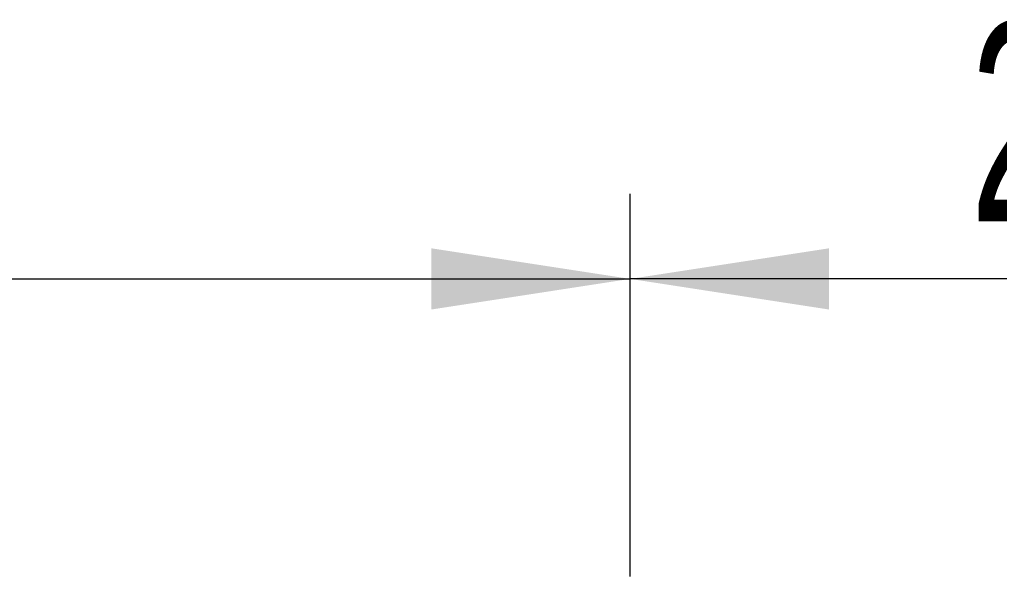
# Model space of a CAD drawing. Header units: millimetres. Extents: x 26 to 585, y 36 to 406.
# Drawn here: x 176.65 to 193.91, y 390.69 to 400.49 of the extents above; entities that cross this region are included whole.
import ezdxf

# ---------------------------------------------------------------- set-up
doc = ezdxf.new("R2010")
doc.units = ezdxf.units.MM
doc.styles.add('SLDTEXTSTYLE0', font='TXT', dxfattribs={"width": 0.605})
doc.dimstyles.new('SLDDIMSTYLE0', dxfattribs={"dimtxt": 3.5, "dimasz": 3.5, "dimexe": 0, "dimexo": 0.0625, "dimgap": 0.875, "dimtad": 1, "dimtoh": 1, "dimlfac": 10, "dimrnd": 1e-09, "dimzin": 12, "dimdsep": 46, "dimtxsty": 'SLDTEXTSTYLE0', "dimsah": 1, "dimcen": 0.09, "dimadec": 0, "dimazin": 0, "dimtfac": 1, "dimtdec": 3, "dimtofl": 0, "dimtmove": 0, "dimatfit": 3, "dimfxl": 1, "dimfrac": 2, "dimtolj": 1, "dimtzin": 12, "dimarcsym": 0})

# ---------------------------------------------------------------- blocks, each defined once
blk = doc.blocks.new('*D4')
at = {"color": 7, "linetype": 'Continuous', "lineweight": 0, "transparency": 16777216}
for p, q in [((115.108, 371.096), (115.108, 397.429)), ((187.405, 390.692), (187.405, 397.429)), ((115.108, 395.929), (187.405, 395.929))]:
    blk.add_line(p, q, dxfattribs=at)
for points in [[(115.108, 395.929), (118.608, 395.39), (118.608, 396.467)], [(187.405, 395.929), (183.905, 396.467), (183.905, 395.39)]]:
    blk.add_solid(points, dxfattribs=at)
at = {"color": 7, "linetype": 'Continuous', "lineweight": 0, "transparency": 16777216, "insert": (147.249, 400.441), "char_height": 3.5, "attachment_point": 1, "style": 'SLDTEXTSTYLE0'}
blk.add_mtext('723', dxfattribs=at)
blk = doc.blocks.new('*D9')
at = {"color": 7, "linetype": 'Continuous', "lineweight": 0, "transparency": 16777216}
for p, q in [((187.405, 390.692), (187.405, 397.429)), ((207.405, 386.646), (207.405, 397.429)), ((207.405, 395.929), (187.405, 395.929))]:
    blk.add_line(p, q, dxfattribs=at)
for points in [[(187.405, 395.929), (190.905, 395.39), (190.905, 396.467)], [(207.405, 395.929), (203.905, 396.467), (203.905, 395.39)]]:
    blk.add_solid(points, dxfattribs=at)
at = {"color": 7, "linetype": 'Continuous', "lineweight": 0, "transparency": 16777216, "insert": (193.398, 400.441), "char_height": 3.5, "attachment_point": 1, "style": 'SLDTEXTSTYLE0'}
blk.add_mtext('200', dxfattribs=at)

msp = doc.modelspace()

# ---------------------------------------------------------------- dimensions: what is measured, and where the dimension line sits
at = {"color": 7, "linetype": 'Continuous', "lineweight": 0}
dim = msp.add_linear_dim(base=(187.40463, 395.928802), p1=(115.10822, 371.095812), p2=(187.40463, 390.691746), text='723', dimstyle='SLDDIMSTYLE0', dxfattribs=at)
dim.commit()
dim.dimension.update_dxf_attribs({"geometry": '*D4', "text_midpoint": (151.256425, 395.928802), "dimtype": 160})
dim = msp.add_linear_dim(base=(187.40463, 395.928802), p1=(207.40463, 386.646264), p2=(187.40463, 390.691746), dimstyle='SLDDIMSTYLE0', dxfattribs=at)
dim.commit()
dim.dimension.update_dxf_attribs({"geometry": '*D9', "text_midpoint": (197.40463, 395.928802), "dimtype": 160})

doc.saveas('drawing.dxf')
